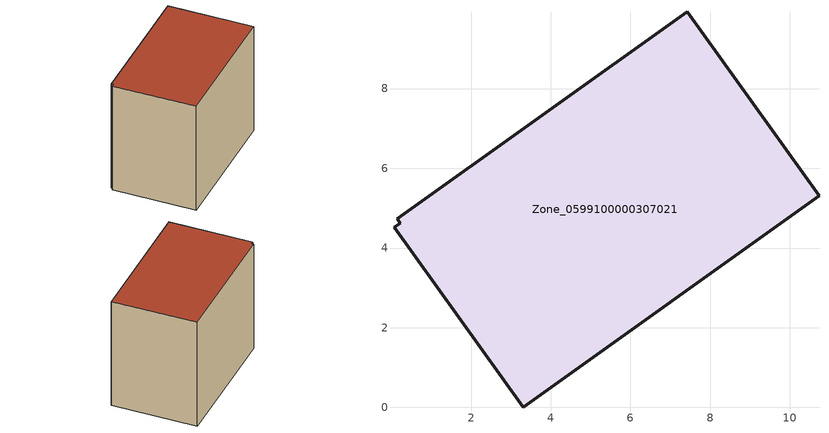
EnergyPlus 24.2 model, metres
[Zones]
Zone_0599100000307021
 floor ground (C_G): 10.73,5.31 3.31,0 0.08,4.52 0.22,4.62 0.14,4.74 7.43,9.93 z0
 wall outside (C_F): 10.73,5.31 7.43,9.93 0.14,4.74 0.22,4.62 0.08,4.52 3.31,0 10.73,5.31 z0:7.74
 roof outside (C_R): 3.31,0 10.73,5.31 7.43,9.93 0.14,4.74 0.22,4.62 0.08,4.52 z7.74
[BUILDING]
Pand.0599100000307021: North Axis=0; Terrain=City; Loads Convergence Tolerance Value=0.04; Temperature Convergence Tolerance Value=0.4; Solar Distribution=FullExterior; Maximum Number of Warmup Days=25; Minimum Number of Warmup Days=1
[Site:Location]
Rotterdam.The.Hague.AP_ZH_NLD Design_Conditions: Latitude=51.96; Longitude=4.45; Time Zone=1; Elevation=-4.5
[SITE:GROUNDTEMPERATURE:BUILDINGSURFACE]
18, 18, 18, 18, 18, 18, 18, 18, 18, 18, 18, 18
[MATERIAL] Thermal Absorptance=0.9; Solar Absorptance=0.7; Visible Absorptance=0.7
Name | Roughness | Thickness | Conductivity | Density | Specific Heat
G.TC.1975-1991 | MediumSmooth | 0.15 | 0.288461 | 540 | 1210
F.TC.1975-1991 | Rough | 0.3 | 0.230769 | 1920 | 840
R.TC.1975-1991 | MediumRough | 0.2 | 0.153846 | 1500 | 1000
[CONSTRUCTION]
C_G: G.TC.1975-1991
C_F: F.TC.1975-1991
C_R: R.TC.1975-1991
[ZONE]
Zone_0599100000307021: Type=1; Multiplier=1; Ceiling Height=Autocalculate; Volume=Autocalculate; Floor Area=autocalculate; Part of Total Floor Area=Yes
[ZONEINFILTRATION:DESIGNFLOWRATE]
Infil_Zone_0599100000307021: Zone or ZoneList or Space or SpaceList=Zone_0599100000307021; Schedule=AlwaysOn; Design Flow Rate Calculation Method=Flow/Area; Flow Rate per Floor Area=0.003; Constant Term Coefficient=1; Temperature Term Coefficient=0; Velocity Term Coefficient=0; Velocity Squared Term Coefficient=0
[HVACTEMPLATE:ZONE:IDEALLOADSAIRSYSTEM]
Zone_0599100000307021: Maximum Heating Supply Air Temperature=50; Minimum Cooling Supply Air Temperature=13; Maximum Heating Supply Air Humidity Ratio=0.0156; Minimum Cooling Supply Air Humidity Ratio=0.0077; Heating Limit=NoLimit; Cooling Limit=NoLimit; Dehumidification Control Type=ConstantSensibleHeatRatio; Cooling Sensible Heat Ratio=0.7; Dehumidification Setpoint=60; Humidification Control Type=None; Humidification Setpoint=30; Outdoor Air Method=None; Outdoor Air Flow Rate per Person=0.00944; Outdoor Air Flow Rate per Zone Floor Area=0; Outdoor Air Flow Rate per Zone=0; Demand Controlled Ventilation Type=None; Outdoor Air Economizer Type=NoEconomizer; Heat Recovery Type=None; Sensible Heat Recovery Effectiveness=0.7; Latent Heat Recovery Effectiveness=0.65
[ZONECONTROL:THERMOSTAT]
ThermostatControl_Zone_0599100000307021: Zone or ZoneList=Zone_0599100000307021; Control Type Schedule=DualSetpointControlType; Control 1=Thermostat_Zone_0599100000307021; Temperature Difference Between Cutout And Setpoint=0
[THERMOSTATSETPOINT:DUALSETPOINT]
Thermostat_Zone_0599100000307021: Heating Setpoint Temperature Schedule=HeatingSetpoint_Zone_0599100000307021; Cooling Setpoint Temperature Schedule=CoolingSetpoint_Zone_0599100000307021
[SCHEDULE:COMPACT]
HeatingSetpoint_Zone_0599100000307021: Through: 12/31, For: AllDays, Until: 24:00, 21
CoolingSetpoint_Zone_0599100000307021: Through: 12/31, For: AllDays, Until: 24:00, 24
DualSetpointControlType: Through: 12/31, For: AllDays, Until: 24:00, 4
AlwaysOn: Through: 12/31, For: AllDays, Until: 24:00, 1
